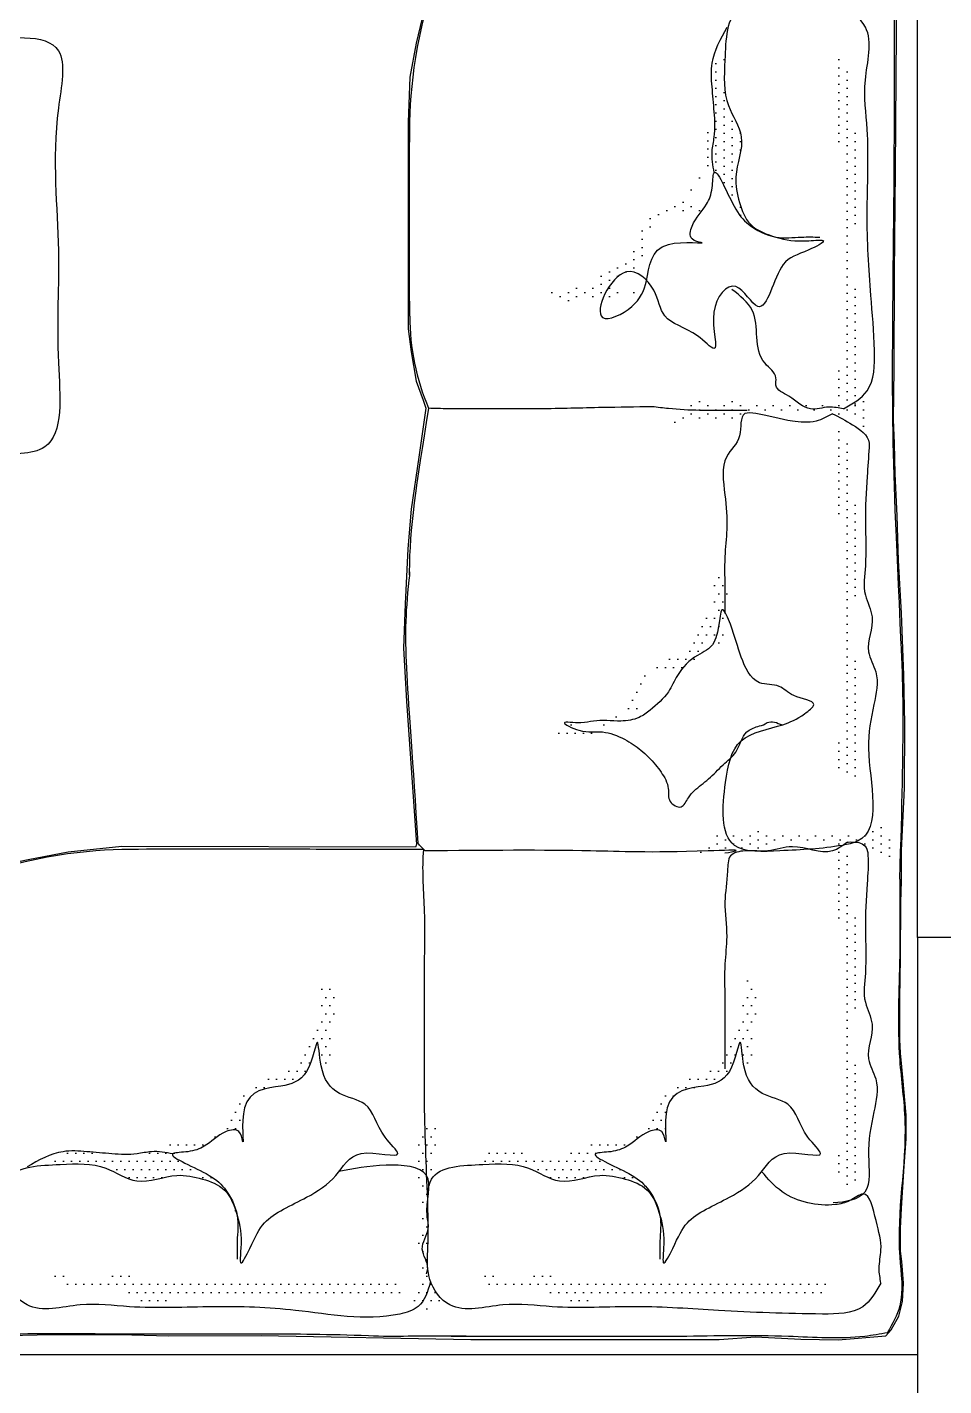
# Model space of a CAD drawing. Header units: millimetres. Extents: x 2377 to 4712, y -254 to 3188.
# Drawn here: x 4088.83 to 4111.3, y 1428.9 to 1462.22 of the extents above; entities that cross this region are included whole.
import ezdxf

# ---------------------------------------------------------------- set-up
doc = ezdxf.new("R2010")
doc.units = ezdxf.units.MM
doc.layers.add('Mobiliario', color=254, linetype='Continuous')
pattern_1 = [(360, (-17785.00626, 14845.34235), (0.1004805038, 0.2009610077), [0, -0.2009610077])]
pattern_2 = [(360, (-17774.64135, 14845.34235), (0.1004805038, 0.2009610077), [0, -0.2009610077])]
pattern_3 = [(270, (-16020.13355, 16589.06654), (-0.2009610077, -0.1004805038), [0, -0.2009610077])]

msp = doc.modelspace()

# ---------------------------------------------------------------- hatches: boundary and pattern name
at = {"layer": 'Mobiliario', "transparency": 33554687}
h = msp.add_hatch(dxfattribs=at)
h.set_pattern_fill('DOTS', color=256, scale=0.12659, angle=90, style=0)
h.set_pattern_definition(pattern_3)
edge = h.paths.add_edge_path()
edge.add_spline(control_points=[(4105.988, 1461.634), (4105.964, 1461.562), (4105.843, 1461.089), (4105.892, 1460.371), (4106.504, 1459.5), (4106.119, 1458.664), (4106.267, 1457.934), (4106.503, 1457.295), (4106.966, 1457.134), (4107.182, 1457.072)], knot_values=[2.114919, 2.114919, 2.114919, 2.114919, 2.148022, 2.325375, 2.455369, 2.612382, 2.712389, 2.807247, 2.917859, 2.917859, 2.917859, 2.917859], degree=3, periodic=0)
edge.add_spline(control_points=[(4107.182, 1457.072), (4106.936, 1457.114), (4106.502, 1457.339), (4106.109, 1457.813), (4105.747, 1458.736), (4105.67, 1458.653)], knot_values=[5.290886, 5.290886, 5.290886, 5.290886, 5.407859, 5.498389, 5.641481, 5.641481, 5.641481, 5.641481], degree=3, periodic=0)
edge.add_spline(control_points=[(4105.67, 1458.653), (4105.637, 1458.827), (4105.581, 1459.12), (4105.704, 1459.61), (4105.666, 1460.15), (4105.64, 1460.727), (4105.494, 1461.365), (4105.835, 1461.551), (4105.988, 1461.634)], knot_values=[0, 0, 0, 0, 0.082775, 0.139052, 0.236451, 0.334205, 0.426037, 0.500826, 0.500826, 0.500826, 0.500826], degree=3, periodic=0)
h = msp.add_hatch(dxfattribs=at)
h.set_pattern_fill('DOTS', color=256, scale=0.12659, angle=90, style=0)
h.set_pattern_definition(pattern_3)
edge = h.paths.add_edge_path()
edge.add_spline(control_points=[(4109.228, 1453.246), (4109.255, 1453.157), (4109.248, 1452.919), (4108.558, 1453.009), (4108.793, 1454.175), (4108.85, 1455.121), (4108.738, 1456.355), (4108.72, 1457.338), (4108.751, 1458.216), (4108.84, 1458.999), (4108.522, 1460), (4108.807, 1460.722), (4108.492, 1461.819), (4109.134, 1461.023), (4108.963, 1460.528), (4108.895, 1459.904), (4109.43, 1459.409), (4109.219, 1458.631), (4109.263, 1457.795), (4108.993, 1456.862), (4109.159, 1455.914), (4109.137, 1454.926), (4109.11, 1453.972), (4109.246, 1453.578), (4109.228, 1453.246)], knot_values=[0.011224, 0.011224, 0.011224, 0.011224, 0.050682, 0.096715, 0.251247, 0.459037, 0.606759, 0.823353, 0.929423, 1.021685, 1.198271, 1.382621, 1.456912, 1.545386, 1.655962, 1.729681, 1.820531, 1.963359, 2.069429, 2.223203, 2.412328, 2.513691, 2.702648, 2.807141, 2.807141, 2.807141, 2.807141], degree=3, periodic=0)
edge.add_spline(control_points=[(4109.198, 1453.315), (4109.21, 1453.295), (4109.22, 1453.271), (4109.228, 1453.246), (4109.228, 1453.24), (4109.222, 1453.144), (4109.196, 1452.877), (4109.153, 1453.39), (4109.198, 1453.315)], knot_values=[0, 0, 0, 0, 0.011224, 0.011224, 0.011224, 0.013099, 0.041124, 0.082591, 0.082591, 0.082591, 0.082591], degree=3, periodic=0)
h = msp.add_hatch(dxfattribs=at)
h.set_pattern_fill('DOTS', color=256, scale=0.12659, angle=90, style=0)
h.set_pattern_definition([(270, (-16020.13355, 16588.2802), (-0.2009610077, -0.1004805038), [0, -0.2009610077])])
edge = h.paths.add_edge_path()
edge.add_spline(control_points=[(4101.295, 1455.753), (4101.44, 1455.772), (4101.727, 1455.809), (4102.146, 1455.828), (4102.595, 1455.848), (4102.894, 1456.253), (4103.299, 1456.344), (4103.664, 1456.58), (4103.725, 1457), (4103.94, 1457.39), (4104.196, 1457.731), (4104.531, 1457.914), (4104.896, 1458.019), (4105.179, 1458.327), (4105.416, 1458.709), (4105.391, 1459.131), (4105.281, 1459.558), (4105.497, 1459.743), (4105.614, 1459.843)], knot_values=[0.005178, 0.005178, 0.005178, 0.005178, 0.073849, 0.142205, 0.207549, 0.273101, 0.36199, 0.399334, 0.470573, 0.546917, 0.612479, 0.668255, 0.724922, 0.788827, 0.8616, 0.929898, 0.986285, 1.052992, 1.052992, 1.052992, 1.052992], degree=3, periodic=0)
edge.add_spline(control_points=[(4105.614, 1459.843), (4105.619, 1459.709), (4105.645, 1459.574), (4105.67, 1459.439)], knot_values=[0, 0, 0, 0, 0.06406, 0.06406, 0.06406, 0.06406], degree=3, periodic=0)
edge.add_spline(control_points=[(4105.67, 1459.439), (4105.667, 1459.436), (4105.636, 1459.387), (4105.633, 1459.012), (4105.484, 1458.584), (4105.139, 1458.286), (4105.028, 1457.786), (4105.695, 1457.661), (4104.1, 1457.88), (4104.056, 1456.861), (4103.832, 1456.067), (4102.543, 1455.872), (4103.386, 1455.846), (4103.689, 1455.757), (4103.763, 1455.726)], knot_values=[4.316577, 4.316577, 4.316577, 4.316577, 4.322625, 4.379639, 4.44672, 4.548681, 4.598183, 4.636236, 4.763611, 4.92851, 5.042512, 5.16326, 5.256193, 5.290886, 5.290886, 5.290886, 5.290886], degree=3, periodic=0)
edge.add_spline(control_points=[(4103.763, 1455.726), (4103.536, 1455.636), (4103.139, 1455.477), (4102.455, 1455.596), (4101.957, 1455.29), (4101.404, 1455.744), (4101.295, 1455.753)], knot_values=[1.719687, 1.719687, 1.719687, 1.719687, 1.833875, 1.91866, 2.031928, 2.108276, 2.108276, 2.108276, 2.108276], degree=3, periodic=0)
h = msp.add_hatch(dxfattribs=at)
h.set_pattern_fill('DOTS', color=256, scale=0.12659, angle=90, style=0)
h.set_pattern_definition([(270, (-16020.13355, 16598.46653), (-0.2009610077, -0.1004805038), [0, -0.2009610077])])
edge = h.paths.add_edge_path()
edge.add_spline(control_points=[(4108.568, 1452.954), (4108.738, 1452.981), (4108.972, 1453.019), (4109.175, 1453.157), (4109.227, 1453.201)], knot_values=[0, 0, 0, 0, 0.080563, 0.111589, 0.111589, 0.111589, 0.111589], degree=3, periodic=0)
edge.add_spline(control_points=[(4109.227, 1453.201), (4109.321, 1453.123), (4109.475, 1452.995), (4109.47, 1452.622), (4109.413, 1452.393), (4109.374, 1452.235)], knot_values=[0, 0, 0, 0, 0.054121, 0.08915, 0.167138, 0.167138, 0.167138, 0.167138], degree=3, periodic=0)
edge.add_spline(control_points=[(4109.374, 1452.235), (4109.374, 1452.236), (4109.282, 1452.472), (4108.744, 1452.832), (4107.906, 1452.762), (4107.119, 1452.758), (4106.41, 1452.819), (4106.191, 1452.609), (4106.151, 1452.559)], knot_values=[1.511928, 1.511928, 1.511928, 1.511928, 1.512363, 1.638201, 1.765577, 1.906885, 2.027828, 2.059082, 2.059082, 2.059082, 2.059082], degree=3, periodic=0)
edge.add_spline(control_points=[(4106.151, 1452.559), (4106.051, 1452.584), (4105.903, 1452.621), (4105.657, 1452.592), (4105.427, 1452.497), (4105.114, 1452.582), (4104.85, 1452.513), (4104.681, 1452.537), (4104.631, 1452.545)], knot_values=[0, 0, 0, 0, 0.048558, 0.071367, 0.116584, 0.162079, 0.218878, 0.242488, 0.242488, 0.242488, 0.242488], degree=3, periodic=0)
edge.add_spline(control_points=[(4104.631, 1452.545), (4104.651, 1452.563), (4104.761, 1452.651), (4105.027, 1452.736), (4105.102, 1452.957), (4105.12, 1453.074)], knot_values=[0.818516, 0.818516, 0.818516, 0.818516, 0.831378, 0.885814, 0.938551, 0.938551, 0.938551, 0.938551], degree=3, periodic=0)
edge.add_spline(control_points=[(4105.12, 1453.074), (4105.176, 1453.062), (4105.272, 1453.042), (4105.484, 1453.054), (4105.697, 1453.015), (4105.999, 1453.099), (4106.195, 1453.087), (4106.334, 1453.078)], knot_values=[0, 0, 0, 0, 0.027242, 0.046133, 0.100301, 0.127225, 0.192645, 0.192645, 0.192645, 0.192645], degree=3, periodic=0)
edge.add_spline(control_points=[(4106.334, 1453.078), (4106.352, 1453.021), (4106.418, 1452.908), (4106.938, 1453.004), (4107.469, 1452.988), (4108.109, 1453.016), (4108.434, 1452.972), (4108.568, 1452.954)], knot_values=[0, 0, 0, 0, 0.027981, 0.070374, 0.21186, 0.303711, 0.367692, 0.367692, 0.367692, 0.367692], degree=3, periodic=0)
h = msp.add_hatch(dxfattribs=at)
h.set_pattern_fill('DOTS', color=256, scale=0.12659, angle=90, style=0)
h.set_pattern_definition([(270, (-16020.13355, 16598.23246), (-0.2009610077, -0.1004805038), [0, -0.2009610077])])
edge = h.paths.add_edge_path()
edge.add_spline(control_points=[(4109.228, 1444.08), (4109.255, 1443.991), (4109.248, 1443.753), (4108.558, 1443.843), (4108.793, 1445.009), (4108.85, 1445.955), (4108.738, 1447.189), (4108.72, 1448.172), (4108.751, 1449.05), (4108.84, 1449.834), (4108.522, 1450.834), (4108.807, 1451.556), (4108.492, 1452.653), (4109.134, 1451.858), (4108.963, 1451.362), (4108.895, 1450.738), (4109.43, 1450.243), (4109.219, 1449.465), (4109.263, 1448.629), (4108.993, 1447.696), (4109.159, 1446.748), (4109.137, 1445.76), (4109.11, 1444.806), (4109.246, 1444.412), (4109.228, 1444.08)], knot_values=[0.011224, 0.011224, 0.011224, 0.011224, 0.050682, 0.096715, 0.251247, 0.459037, 0.606759, 0.823353, 0.929423, 1.021685, 1.198271, 1.382621, 1.456912, 1.545386, 1.655962, 1.729681, 1.820531, 1.963359, 2.069429, 2.223203, 2.412328, 2.513691, 2.702648, 2.807141, 2.807141, 2.807141, 2.807141], degree=3, periodic=0)
edge.add_spline(control_points=[(4109.198, 1444.149), (4109.21, 1444.129), (4109.22, 1444.105), (4109.228, 1444.08), (4109.228, 1444.074), (4109.222, 1443.978), (4109.196, 1443.711), (4109.153, 1444.224), (4109.198, 1444.149)], knot_values=[0, 0, 0, 0, 0.011224, 0.011224, 0.011224, 0.013099, 0.041124, 0.082591, 0.082591, 0.082591, 0.082591], degree=3, periodic=0)
h = msp.add_hatch(dxfattribs=at)
h.set_pattern_fill('DOTS', color=256, scale=0.12659, style=0)
h.set_pattern_definition([(360, (-17784.30252, 14835.14315), (0.1004805038, 0.2009610077), [0, -0.2009610077])])
edge = h.paths.add_edge_path()
edge.add_spline(control_points=[(4105.74, 1449.166), (4105.721, 1449.021), (4105.684, 1448.734), (4105.665, 1448.315), (4105.645, 1447.866), (4105.24, 1447.567), (4105.149, 1447.162), (4104.913, 1446.797), (4104.493, 1446.736), (4104.103, 1446.521), (4103.762, 1446.265), (4103.579, 1445.93), (4103.474, 1445.565), (4103.166, 1445.282), (4102.784, 1445.045), (4102.362, 1445.07), (4101.935, 1445.18), (4101.75, 1444.964), (4101.65, 1444.847)], knot_values=[0.005178, 0.005178, 0.005178, 0.005178, 0.073849, 0.142205, 0.207549, 0.273101, 0.36199, 0.399334, 0.470573, 0.546917, 0.612479, 0.668255, 0.724922, 0.788827, 0.8616, 0.929898, 0.986285, 1.052992, 1.052992, 1.052992, 1.052992], degree=3, periodic=0)
edge.add_spline(control_points=[(4101.65, 1444.847), (4101.784, 1444.842), (4101.919, 1444.816), (4102.054, 1444.791)], knot_values=[0, 0, 0, 0, 0.06406, 0.06406, 0.06406, 0.06406], degree=3, periodic=0)
edge.add_spline(control_points=[(4102.054, 1444.791), (4102.057, 1444.794), (4102.106, 1444.825), (4102.481, 1444.828), (4102.909, 1444.977), (4103.207, 1445.322), (4103.707, 1445.433), (4103.832, 1444.766), (4103.613, 1446.361), (4104.632, 1446.405), (4105.426, 1446.629), (4105.621, 1447.918), (4105.647, 1447.075), (4105.736, 1446.772), (4105.766, 1446.698)], knot_values=[4.316577, 4.316577, 4.316577, 4.316577, 4.322625, 4.379639, 4.44672, 4.548681, 4.598183, 4.636236, 4.763611, 4.92851, 5.042512, 5.16326, 5.256193, 5.290886, 5.290886, 5.290886, 5.290886], degree=3, periodic=0)
edge.add_spline(control_points=[(4105.766, 1446.698), (4105.857, 1446.925), (4106.016, 1447.322), (4105.897, 1448.006), (4106.203, 1448.504), (4105.749, 1449.057), (4105.74, 1449.166)], knot_values=[1.719687, 1.719687, 1.719687, 1.719687, 1.833875, 1.91866, 2.031928, 2.108276, 2.108276, 2.108276, 2.108276], degree=3, periodic=0)
h = msp.add_hatch(dxfattribs=at)
h.set_pattern_fill('DOTS', color=256, scale=0.12659, angle=90, style=0)
h.set_pattern_definition([(270, (-16020.7038, 16609.02167), (-0.2009610077, -0.1004805038), [0, -0.2009610077])])
edge = h.paths.add_edge_path()
edge.add_spline(control_points=[(4109.138, 1442.399), (4109.308, 1442.426), (4109.543, 1442.464), (4109.746, 1442.602), (4109.797, 1442.646)], knot_values=[0, 0, 0, 0, 0.080563, 0.111589, 0.111589, 0.111589, 0.111589], degree=3, periodic=0)
edge.add_spline(control_points=[(4109.797, 1442.646), (4109.891, 1442.568), (4110.045, 1442.44), (4110.04, 1442.067), (4109.983, 1441.838), (4109.944, 1441.68)], knot_values=[0, 0, 0, 0, 0.054121, 0.08915, 0.167138, 0.167138, 0.167138, 0.167138], degree=3, periodic=0)
edge.add_spline(control_points=[(4109.944, 1441.68), (4109.944, 1441.681), (4109.852, 1441.917), (4109.314, 1442.277), (4108.477, 1442.207), (4107.689, 1442.203), (4106.981, 1442.264), (4106.761, 1442.054), (4106.722, 1442.004)], knot_values=[1.511928, 1.511928, 1.511928, 1.511928, 1.512363, 1.638201, 1.765577, 1.906885, 2.027828, 2.059082, 2.059082, 2.059082, 2.059082], degree=3, periodic=0)
edge.add_spline(control_points=[(4106.722, 1442.004), (4106.621, 1442.029), (4106.473, 1442.065), (4106.227, 1442.036), (4105.998, 1441.942), (4105.685, 1442.027), (4105.42, 1441.958), (4105.251, 1441.982), (4105.202, 1441.989)], knot_values=[0, 0, 0, 0, 0.048558, 0.071367, 0.116584, 0.162079, 0.218878, 0.242488, 0.242488, 0.242488, 0.242488], degree=3, periodic=0)
edge.add_spline(control_points=[(4105.202, 1441.989), (4105.221, 1442.008), (4105.331, 1442.096), (4105.597, 1442.181), (4105.672, 1442.402), (4105.69, 1442.519)], knot_values=[0.818516, 0.818516, 0.818516, 0.818516, 0.831378, 0.885814, 0.938551, 0.938551, 0.938551, 0.938551], degree=3, periodic=0)
edge.add_spline(control_points=[(4105.69, 1442.519), (4105.747, 1442.507), (4105.843, 1442.487), (4106.054, 1442.499), (4106.267, 1442.46), (4106.569, 1442.544), (4106.765, 1442.531), (4106.904, 1442.523)], knot_values=[0, 0, 0, 0, 0.027242, 0.046133, 0.100301, 0.127225, 0.192645, 0.192645, 0.192645, 0.192645], degree=3, periodic=0)
edge.add_spline(control_points=[(4106.904, 1442.523), (4106.922, 1442.466), (4106.989, 1442.352), (4107.508, 1442.449), (4108.04, 1442.433), (4108.679, 1442.461), (4109.005, 1442.417), (4109.138, 1442.399)], knot_values=[0, 0, 0, 0, 0.027981, 0.070374, 0.21186, 0.303711, 0.367692, 0.367692, 0.367692, 0.367692], degree=3, periodic=0)
h = msp.add_hatch(dxfattribs=at)
h.set_pattern_fill('DOTS', color=256, scale=0.12659, angle=90, style=0)
h.set_pattern_definition([(270, (-16020.13355, 16608.21736), (-0.2009610077, -0.1004805038), [0, -0.2009610077])])
edge = h.paths.add_edge_path()
edge.add_spline(control_points=[(4109.228, 1434.095), (4109.255, 1434.006), (4109.248, 1433.768), (4108.558, 1433.859), (4108.793, 1435.024), (4108.85, 1435.97), (4108.738, 1437.204), (4108.72, 1438.188), (4108.751, 1439.065), (4108.84, 1439.849), (4108.522, 1440.849), (4108.807, 1441.571), (4108.492, 1442.668), (4109.134, 1441.873), (4108.963, 1441.377), (4108.895, 1440.753), (4109.43, 1440.258), (4109.219, 1439.481), (4109.263, 1438.644), (4108.993, 1437.711), (4109.159, 1436.763), (4109.137, 1435.776), (4109.11, 1434.821), (4109.246, 1434.427), (4109.228, 1434.095)], knot_values=[0.011224, 0.011224, 0.011224, 0.011224, 0.050682, 0.096715, 0.251247, 0.459037, 0.606759, 0.823353, 0.929423, 1.021685, 1.198271, 1.382621, 1.456912, 1.545386, 1.655962, 1.729681, 1.820531, 1.963359, 2.069429, 2.223203, 2.412328, 2.513691, 2.702648, 2.807141, 2.807141, 2.807141, 2.807141], degree=3, periodic=0)
edge.add_spline(control_points=[(4109.198, 1434.164), (4109.21, 1434.144), (4109.22, 1434.12), (4109.228, 1434.095), (4109.228, 1434.089), (4109.222, 1433.993), (4109.196, 1433.726), (4109.153, 1434.239), (4109.198, 1434.164)], knot_values=[0, 0, 0, 0, 0.011224, 0.011224, 0.011224, 0.013099, 0.041124, 0.082591, 0.082591, 0.082591, 0.082591], degree=3, periodic=0)
h = msp.add_hatch(dxfattribs=at)
h.set_pattern_fill('DOTS', color=256, scale=0.12659, style=0)
h.set_pattern_definition(pattern_2)
edge = h.paths.add_edge_path()
edge.add_spline(control_points=[(4096.079, 1438.966), (4096.06, 1438.822), (4096.022, 1438.535), (4096.004, 1438.116), (4095.984, 1437.667), (4095.579, 1437.368), (4095.488, 1436.963), (4095.252, 1436.598), (4094.832, 1436.537), (4094.442, 1436.322), (4094.101, 1436.066), (4093.918, 1435.731), (4093.813, 1435.366), (4093.505, 1435.083), (4093.123, 1434.846), (4092.701, 1434.871), (4092.274, 1434.98), (4092.089, 1434.765), (4091.989, 1434.648)], knot_values=[0.005178, 0.005178, 0.005178, 0.005178, 0.073849, 0.142205, 0.207549, 0.273101, 0.36199, 0.399334, 0.470573, 0.546917, 0.612479, 0.668255, 0.724922, 0.788827, 0.8616, 0.929898, 0.986285, 1.052992, 1.052992, 1.052992, 1.052992], degree=3, periodic=0)
edge.add_spline(control_points=[(4091.989, 1434.648), (4092.123, 1434.643), (4092.258, 1434.617), (4092.393, 1434.592)], knot_values=[0, 0, 0, 0, 0.06406, 0.06406, 0.06406, 0.06406], degree=3, periodic=0)
edge.add_spline(control_points=[(4092.393, 1434.592), (4092.396, 1434.595), (4092.445, 1434.626), (4092.82, 1434.629), (4093.248, 1434.778), (4093.546, 1435.122), (4094.045, 1435.234), (4094.171, 1434.567), (4093.951, 1436.162), (4094.971, 1436.205), (4095.765, 1436.43), (4095.96, 1437.719), (4095.986, 1436.876), (4096.075, 1436.572), (4096.105, 1436.499)], knot_values=[4.316577, 4.316577, 4.316577, 4.316577, 4.322625, 4.379639, 4.44672, 4.548681, 4.598183, 4.636236, 4.763611, 4.92851, 5.042512, 5.16326, 5.256193, 5.290886, 5.290886, 5.290886, 5.290886], degree=3, periodic=0)
edge.add_spline(control_points=[(4096.105, 1436.499), (4096.196, 1436.726), (4096.355, 1437.123), (4096.236, 1437.807), (4096.542, 1438.305), (4096.088, 1438.858), (4096.079, 1438.966)], knot_values=[1.719687, 1.719687, 1.719687, 1.719687, 1.833875, 1.91866, 2.031928, 2.108276, 2.108276, 2.108276, 2.108276], degree=3, periodic=0)
h = msp.add_hatch(dxfattribs=at)
h.set_pattern_fill('DOTS', color=256, scale=0.12659, style=0)
h.set_pattern_definition(pattern_1)
edge = h.paths.add_edge_path()
edge.add_spline(control_points=[(4106.444, 1438.966), (4106.425, 1438.822), (4106.387, 1438.535), (4106.369, 1438.116), (4106.348, 1437.667), (4105.944, 1437.368), (4105.853, 1436.963), (4105.616, 1436.598), (4105.197, 1436.537), (4104.807, 1436.322), (4104.466, 1436.066), (4104.283, 1435.731), (4104.178, 1435.366), (4103.87, 1435.083), (4103.488, 1434.846), (4103.066, 1434.871), (4102.639, 1434.98), (4102.454, 1434.765), (4102.354, 1434.648)], knot_values=[0.005178, 0.005178, 0.005178, 0.005178, 0.073849, 0.142205, 0.207549, 0.273101, 0.36199, 0.399334, 0.470573, 0.546917, 0.612479, 0.668255, 0.724922, 0.788827, 0.8616, 0.929898, 0.986285, 1.052992, 1.052992, 1.052992, 1.052992], degree=3, periodic=0)
edge.add_spline(control_points=[(4102.354, 1434.648), (4102.488, 1434.643), (4102.623, 1434.617), (4102.758, 1434.592)], knot_values=[0, 0, 0, 0, 0.06406, 0.06406, 0.06406, 0.06406], degree=3, periodic=0)
edge.add_spline(control_points=[(4102.758, 1434.592), (4102.761, 1434.595), (4102.81, 1434.626), (4103.185, 1434.629), (4103.613, 1434.778), (4103.911, 1435.122), (4104.41, 1435.234), (4104.535, 1434.567), (4104.316, 1436.162), (4105.336, 1436.205), (4106.13, 1436.43), (4106.324, 1437.719), (4106.351, 1436.876), (4106.44, 1436.572), (4106.47, 1436.499)], knot_values=[4.316577, 4.316577, 4.316577, 4.316577, 4.322625, 4.379639, 4.44672, 4.548681, 4.598183, 4.636236, 4.763611, 4.92851, 5.042512, 5.16326, 5.256193, 5.290886, 5.290886, 5.290886, 5.290886], degree=3, periodic=0)
edge.add_spline(control_points=[(4106.47, 1436.499), (4106.561, 1436.726), (4106.719, 1437.123), (4106.601, 1437.807), (4106.907, 1438.305), (4106.453, 1438.858), (4106.444, 1438.966)], knot_values=[1.719687, 1.719687, 1.719687, 1.719687, 1.833875, 1.91866, 2.031928, 2.108276, 2.108276, 2.108276, 2.108276], degree=3, periodic=0)
h = msp.add_hatch(dxfattribs=at)
h.set_pattern_fill('DOTS', color=256, scale=0.12659, style=0)
h.set_pattern_definition([(360, (-17784.42135, 14845.34235), (0.1004805038, 0.2009610077), [0, -0.2009610077])])
edge = h.paths.add_edge_path()
edge.add_spline(control_points=[(4098.472, 1431.694), (4098.444, 1431.524), (4098.406, 1431.29), (4098.268, 1431.086), (4098.224, 1431.035)], knot_values=[0, 0, 0, 0, 0.080563, 0.111589, 0.111589, 0.111589, 0.111589], degree=3, periodic=0)
edge.add_spline(control_points=[(4098.224, 1431.035), (4098.302, 1430.941), (4098.431, 1430.787), (4098.803, 1430.792), (4099.032, 1430.849), (4099.19, 1430.888)], knot_values=[0, 0, 0, 0, 0.054121, 0.08915, 0.167138, 0.167138, 0.167138, 0.167138], degree=3, periodic=0)
edge.add_spline(control_points=[(4099.19, 1430.888), (4099.189, 1430.888), (4098.953, 1430.98), (4098.594, 1431.518), (4098.663, 1432.356), (4098.667, 1433.143), (4098.606, 1433.851), (4098.816, 1434.071), (4098.867, 1434.11)], knot_values=[1.511928, 1.511928, 1.511928, 1.511928, 1.512363, 1.638201, 1.765577, 1.906885, 2.027828, 2.059082, 2.059082, 2.059082, 2.059082], degree=3, periodic=0)
edge.add_spline(control_points=[(4098.867, 1434.11), (4098.842, 1434.211), (4098.805, 1434.359), (4098.834, 1434.605), (4098.929, 1434.834), (4098.843, 1435.148), (4098.913, 1435.412), (4098.888, 1435.581), (4098.881, 1435.63)], knot_values=[0, 0, 0, 0, 0.048558, 0.071367, 0.116584, 0.162079, 0.218878, 0.242488, 0.242488, 0.242488, 0.242488], degree=3, periodic=0)
edge.add_spline(control_points=[(4098.881, 1435.63), (4098.863, 1435.611), (4098.775, 1435.501), (4098.689, 1435.235), (4098.469, 1435.16), (4098.352, 1435.142)], knot_values=[0.818516, 0.818516, 0.818516, 0.818516, 0.831378, 0.885814, 0.938551, 0.938551, 0.938551, 0.938551], degree=3, periodic=0)
edge.add_spline(control_points=[(4098.352, 1435.142), (4098.363, 1435.085), (4098.383, 1434.99), (4098.371, 1434.778), (4098.41, 1434.565), (4098.327, 1434.263), (4098.339, 1434.067), (4098.348, 1433.928)], knot_values=[0, 0, 0, 0, 0.027242, 0.046133, 0.100301, 0.127225, 0.192645, 0.192645, 0.192645, 0.192645], degree=3, periodic=0)
edge.add_spline(control_points=[(4098.348, 1433.928), (4098.405, 1433.91), (4098.518, 1433.843), (4098.422, 1433.324), (4098.437, 1432.793), (4098.409, 1432.153), (4098.453, 1431.827), (4098.472, 1431.694)], knot_values=[0, 0, 0, 0, 0.027981, 0.070374, 0.21186, 0.303711, 0.367692, 0.367692, 0.367692, 0.367692], degree=3, periodic=0)
h = msp.add_hatch(dxfattribs=at)
h.set_pattern_fill('DOTS', color=256, scale=0.12659, style=0)
h.set_pattern_definition(pattern_2)
edge = h.paths.add_edge_path()
edge.add_spline(control_points=[(4089.412, 1434.274), (4089.484, 1434.298), (4089.957, 1434.419), (4090.675, 1434.37), (4091.545, 1433.758), (4092.381, 1434.143), (4093.111, 1433.995), (4093.75, 1433.759), (4093.911, 1433.296), (4093.973, 1433.08)], knot_values=[2.114919, 2.114919, 2.114919, 2.114919, 2.148022, 2.325375, 2.455369, 2.612382, 2.712389, 2.807247, 2.917859, 2.917859, 2.917859, 2.917859], degree=3, periodic=0)
edge.add_spline(control_points=[(4093.973, 1433.08), (4093.932, 1433.326), (4093.706, 1433.759), (4093.233, 1434.152), (4092.31, 1434.515), (4092.393, 1434.592)], knot_values=[5.290886, 5.290886, 5.290886, 5.290886, 5.407859, 5.498389, 5.641481, 5.641481, 5.641481, 5.641481], degree=3, periodic=0)
edge.add_spline(control_points=[(4092.393, 1434.592), (4092.218, 1434.625), (4091.926, 1434.68), (4091.436, 1434.558), (4090.895, 1434.596), (4090.319, 1434.622), (4089.68, 1434.768), (4089.495, 1434.427), (4089.412, 1434.274)], knot_values=[0, 0, 0, 0, 0.082775, 0.139052, 0.236451, 0.334205, 0.426037, 0.500826, 0.500826, 0.500826, 0.500826], degree=3, periodic=0)
h = msp.add_hatch(dxfattribs=at)
h.set_pattern_fill('DOTS', color=256, scale=0.12659, style=0)
h.set_pattern_definition(pattern_1)
edge = h.paths.add_edge_path()
edge.add_spline(control_points=[(4099.777, 1434.274), (4099.848, 1434.298), (4100.322, 1434.419), (4101.04, 1434.37), (4101.91, 1433.758), (4102.746, 1434.143), (4103.476, 1433.995), (4104.115, 1433.759), (4104.276, 1433.296), (4104.338, 1433.08)], knot_values=[2.114919, 2.114919, 2.114919, 2.114919, 2.148022, 2.325375, 2.455369, 2.612382, 2.712389, 2.807247, 2.917859, 2.917859, 2.917859, 2.917859], degree=3, periodic=0)
edge.add_spline(control_points=[(4104.338, 1433.08), (4104.297, 1433.326), (4104.071, 1433.759), (4103.598, 1434.152), (4102.675, 1434.515), (4102.758, 1434.592)], knot_values=[5.290886, 5.290886, 5.290886, 5.290886, 5.407859, 5.498389, 5.641481, 5.641481, 5.641481, 5.641481], degree=3, periodic=0)
edge.add_spline(control_points=[(4102.758, 1434.592), (4102.583, 1434.625), (4102.291, 1434.68), (4101.801, 1434.558), (4101.26, 1434.596), (4100.684, 1434.622), (4100.045, 1434.768), (4099.86, 1434.427), (4099.777, 1434.274)], knot_values=[0, 0, 0, 0, 0.082775, 0.139052, 0.236451, 0.334205, 0.426037, 0.500826, 0.500826, 0.500826, 0.500826], degree=3, periodic=0)
h = msp.add_hatch(dxfattribs=at)
h.set_pattern_fill('DOTS', color=256, scale=0.12659, style=0)
h.set_pattern_definition(pattern_2)
edge = h.paths.add_edge_path()
edge.add_spline(control_points=[(4097.8, 1431.034), (4097.889, 1431.006), (4098.127, 1431.014), (4098.036, 1431.704), (4096.871, 1431.469), (4095.924, 1431.412), (4094.691, 1431.524), (4093.707, 1431.542), (4092.83, 1431.511), (4092.046, 1431.422), (4091.046, 1431.74), (4090.324, 1431.455), (4089.227, 1431.77), (4090.022, 1431.128), (4090.518, 1431.299), (4091.142, 1431.367), (4091.637, 1430.832), (4092.414, 1431.042), (4093.251, 1430.999), (4094.184, 1431.269), (4095.132, 1431.103), (4096.119, 1431.125), (4097.073, 1431.152), (4097.468, 1431.015), (4097.8, 1431.034)], knot_values=[0.011224, 0.011224, 0.011224, 0.011224, 0.050682, 0.096715, 0.251247, 0.459037, 0.606759, 0.823353, 0.929423, 1.021685, 1.198271, 1.382621, 1.456912, 1.545386, 1.655962, 1.729681, 1.820531, 1.963359, 2.069429, 2.223203, 2.412328, 2.513691, 2.702648, 2.807141, 2.807141, 2.807141, 2.807141], degree=3, periodic=0)
edge.add_spline(control_points=[(4097.73, 1431.064), (4097.75, 1431.052), (4097.774, 1431.041), (4097.8, 1431.034), (4097.806, 1431.034), (4097.902, 1431.039), (4098.169, 1431.066), (4097.655, 1431.109), (4097.73, 1431.064)], knot_values=[0, 0, 0, 0, 0.011224, 0.011224, 0.011224, 0.013099, 0.041124, 0.082591, 0.082591, 0.082591, 0.082591], degree=3, periodic=0)
h = msp.add_hatch(dxfattribs=at)
h.set_pattern_fill('DOTS', color=256, scale=0.12659, style=0)
h.set_pattern_definition(pattern_1)
edge = h.paths.add_edge_path()
edge.add_spline(control_points=[(4108.165, 1431.034), (4108.254, 1431.006), (4108.492, 1431.014), (4108.401, 1431.704), (4107.236, 1431.469), (4106.289, 1431.412), (4105.056, 1431.524), (4104.072, 1431.542), (4103.194, 1431.511), (4102.411, 1431.422), (4101.411, 1431.74), (4100.689, 1431.455), (4099.592, 1431.77), (4100.387, 1431.128), (4100.883, 1431.299), (4101.507, 1431.367), (4102.002, 1430.832), (4102.779, 1431.042), (4103.616, 1430.999), (4104.549, 1431.269), (4105.497, 1431.103), (4106.484, 1431.125), (4107.438, 1431.152), (4107.833, 1431.015), (4108.165, 1431.034)], knot_values=[0.011224, 0.011224, 0.011224, 0.011224, 0.050682, 0.096715, 0.251247, 0.459037, 0.606759, 0.823353, 0.929423, 1.021685, 1.198271, 1.382621, 1.456912, 1.545386, 1.655962, 1.729681, 1.820531, 1.963359, 2.069429, 2.223203, 2.412328, 2.513691, 2.702648, 2.807141, 2.807141, 2.807141, 2.807141], degree=3, periodic=0)
edge.add_spline(control_points=[(4108.095, 1431.064), (4108.115, 1431.052), (4108.139, 1431.041), (4108.165, 1431.034), (4108.17, 1431.034), (4108.266, 1431.039), (4108.534, 1431.066), (4108.02, 1431.109), (4108.095, 1431.064)], knot_values=[0, 0, 0, 0, 0.011224, 0.011224, 0.011224, 0.013099, 0.041124, 0.082591, 0.082591, 0.082591, 0.082591], degree=3, periodic=0)

# ---------------------------------------------------------------- linework, layer by layer
at = {"transparency": 33554687}
for p, q in [((4110.652, 1439.9), (4110.652, 1503.708)), ((4112.321, 1439.9), (4110.652, 1439.9)), ((4110.652, 1439.9), (4110.652, 1431.392)), ((4110.652, 1431.392), (4110.652, 1426.81)), ((4110.652, 1429.661), (4078.216, 1429.661))]:
    msp.add_line(p, q, dxfattribs=at)
at = {"layer": 'Mobiliario', "transparency": 33554687}
for points in [[(4088.36, 1430.138), (4089.423, 1430.159), (4091.09, 1430.159), (4092.298, 1430.128), (4094.564, 1430.139), (4099.701, 1430.041), (4103.181, 1430.041), (4105.792, 1430.041), (4106.679, 1430.109), (4107.788, 1430.052), (4108.708, 1430.033), (4109.873, 1430.127), (4110.004, 1430.278), (4110.192, 1430.616), (4110.286, 1430.974), (4110.305, 1431.425), (4110.269, 1431.951), (4110.233, 1432.214), (4110.233, 1432.405), (4110.233, 1432.763), (4110.257, 1433.264), (4110.328, 1434.29), (4110.376, 1434.959), (4110.376, 1435.544), (4110.303, 1436.371), (4110.268, 1436.729), (4110.232, 1437.063), (4110.22, 1437.398), (4110.22, 1437.827), (4110.22, 1438.4), (4110.232, 1439.403), (4110.245, 1440.767), (4110.257, 1441.28), (4110.257, 1442.032), (4110.329, 1443.563), (4110.341, 1445.138), (4110.317, 1446.332), (4110.257, 1447.851), (4110.186, 1449.14), (4110.15, 1450.238), (4110.1, 1451.269), (4110.088, 1452.021), (4110.064, 1452.594), (4110.076, 1453.847), (4110.09, 1456.179), (4110.114, 1458.721), (4110.138, 1462.093), (4110.15, 1464.241)], [(4098.61, 1462.847), (4098.363, 1461.828), (4098.209, 1460.993), (4098.162, 1459.894), (4098.162, 1454.819), (4098.237, 1454.257), (4098.364, 1453.538), (4098.533, 1453.073), (4098.599, 1452.874), (4098.428, 1451.677), (4098.24, 1450.397), (4098.156, 1449.431), (4098.088, 1448.076), (4098.048, 1446.992), (4098.128, 1445.693), (4098.369, 1442.18), (4098.342, 1442.113), (4091.149, 1442.126), (4089.83, 1441.992), (4088.854, 1441.804), (4088.305, 1441.684)]]:
    msp.add_lwpolyline(points, dxfattribs=at)
msp.add_arc((4103.96, 1455.133), 5.755, 179.9875, 203.1091, dxfattribs=at)
for points, knots in [([(4110.215, 1441.325), (4110.346, 1445.087), (4110.136, 1449.62), (4109.993, 1452.658), (4110.101, 1458.592), (4110.072, 1462.557), (4110.159, 1465.452), (4110.089, 1468.094), (4109.997, 1470.393), (4110.181, 1471.758), (4109.662, 1472.955), (4108.573, 1472.967), (4107.625, 1472.942), (4106.389, 1473.027), (4105.139, 1473.008), (4103.907, 1472.983), (4102.144, 1473.123), (4100.639, 1472.828), (4098.22, 1473.217), (4098.202, 1470.772), (4098.202, 1469.1), (4098.202, 1467.189), (4098.202, 1465.632), (4098.666, 1462.859)], [0.737576, 0.737576, 0.737576, 0.737576, 0.801944, 1.006538, 1.278115, 1.486206, 1.701351, 1.959422, 2.118136, 2.234578, 2.302688, 2.360055, 2.458724, 2.53985, 2.649091, 2.754807, 2.832413, 3.059351, 3.172115, 3.306557, 3.521702, 3.635058, 3.739936, 3.739936, 3.739936, 3.739936]), ([(4098.205, 1455.134), (4098.202, 1455.356), (4098.202, 1455.867), (4098.202, 1456.704), (4098.202, 1457.802), (4098.202, 1459.681), (4098.202, 1461.223), (4098.666, 1462.859)], [0.5015608, 0.5015608, 0.5015608, 0.5015608, 0.5535628, 0.6214641, 0.6997888, 0.813042, 1.0655394, 1.0655394, 1.0655394, 1.0655394]), ([(4108.836, 1452.858), (4109.061, 1452.986), (4109.592, 1453.29), (4109.616, 1454.444), (4109.48, 1455.843), (4109.377, 1457.669), (4109.488, 1459.442), (4109.273, 1460.925), (4109.659, 1462.147), (4108.756, 1462.821), (4107.901, 1462.744), (4107.124, 1462.751), (4105.969, 1462.811), (4105.94, 1461.408), (4105.871, 1460.379), (4106.51, 1459.498), (4106.118, 1458.665), (4106.267, 1457.934), (4106.503, 1457.295), (4107.255, 1457.034), (4107.725, 1456.943), (4108.543, 1457.039), (4107.802, 1456.646), (4107.197, 1456.545), (4106.897, 1454.81), (4106.189, 1456.212), (4105.44, 1455.272), (4105.882, 1454.035), (4105.123, 1454.855), (4104.379, 1454.96), (4104.269, 1455.83), (4103.359, 1456.664), (4102.476, 1454.733), (4103.764, 1455.337), (4104.083, 1456.052), (4104.094, 1457.1), (4105.695, 1456.875), (4105.028, 1457), (4105.14, 1457.499), (4105.484, 1457.798), (4105.633, 1458.226), (4105.639, 1459.013), (4106.103, 1457.821), (4106.502, 1457.339), (4107.142, 1457.006), (4107.748, 1457.082), (4108.106, 1457.075), (4108.255, 1457.072)], [0, 0, 0, 0, 0.057815, 0.136678, 0.243284, 0.402154, 0.564395, 0.659688, 0.762209, 0.824971, 0.888499, 0.958977, 1.019297, 1.122226, 1.210681, 1.275516, 1.353826, 1.403704, 1.451015, 1.506182, 1.570003, 1.598194, 1.631447, 1.68828, 1.783225, 1.840339, 1.905349, 1.975889, 2.016081, 2.090435, 2.144149, 2.207694, 2.306699, 2.366922, 2.42378, 2.506024, 2.569552, 2.588531, 2.61322, 2.664073, 2.69753, 2.725965, 2.800349, 2.845501, 2.903841, 2.953175, 2.988414, 2.988414, 2.988414, 2.988414]), ([(4105.67, 1458.653), (4105.637, 1458.827), (4105.582, 1459.119), (4105.703, 1459.61), (4105.673, 1460.146), (4105.614, 1460.743), (4105.565, 1461.476), (4105.826, 1461.934), (4105.988, 1462.219)], [0, 0, 0, 0, 0.041284, 0.0693523, 0.1179299, 0.1666847, 0.212486, 0.287629, 0.287629, 0.287629, 0.287629]), ([(4079.729, 1451.76), (4080.942, 1451.695), (4082.929, 1451.8), (4085.721, 1451.753), (4087.546, 1451.811), (4089.792, 1451.668), (4089.497, 1454.411), (4089.69, 1456.96), (4089.366, 1459.353), (4089.958, 1462.192), (4086.39, 1461.671), (4083.878, 1461.997), (4081.371, 1461.775), (4079.151, 1462.013), (4079.428, 1459.256), (4079.32, 1457.118), (4079.337, 1454.65), (4079.356, 1453.173), (4079.314, 1451.782), (4079.729, 1451.76)], [0, 0, 0, 0, 0.719207, 1.185123, 1.623221, 1.882344, 2.294476, 2.839161, 3.527479, 3.805394, 4.222639, 5.064068, 5.523087, 5.767366, 6.168784, 6.717668, 7.231813, 7.509729, 7.756273, 7.756273, 7.756273, 7.756273]), ([(4108.836, 1452.858), (4108.719, 1452.883), (4108.454, 1452.94), (4107.949, 1452.763), (4107.598, 1453.159), (4107.136, 1453.341), (4107.227, 1453.726), (4106.557, 1454.141), (4106.877, 1455.193), (4106.303, 1455.632), (4106.104, 1455.784)], [0, 0, 0, 0, 0.0284111, 0.0638258, 0.1127925, 0.1452929, 0.1594006, 0.194659, 0.3000273, 0.3559235, 0.3559235, 0.3559235, 0.3559235]), ([(4098.202, 1448.788), (4098.202, 1448.813), (4098.202, 1449.904), (4098.361, 1450.97), (4098.673, 1452.874)], [0.8072907, 0.8072907, 0.8072907, 0.8072907, 0.813042, 1.0655394, 1.0655394, 1.0655394, 1.0655394]), ([(4104.147, 1452.912), (4103.74, 1452.906), (4102.819, 1452.893), (4101.397, 1452.85), (4100.137, 1452.866), (4099.224, 1452.855), (4098.814, 1452.87), (4098.666, 1452.874)], [0, 0, 0, 0, 0.0963485, 0.217519, 0.3362423, 0.3943926, 0.4332617, 0.4332617, 0.4332617, 0.4332617]), ([(4106.473, 1452.823), (4106.249, 1452.823), (4105.861, 1452.824), (4105.22, 1452.817), (4104.667, 1452.851), (4104.281, 1452.896), (4104.147, 1452.912)], [0, 0, 0, 0, 0.0528583, 0.0916214, 0.1516312, 0.1835417, 0.1835417, 0.1835417, 0.1835417]), ([(4108.568, 1452.742), (4108.728, 1452.659), (4109.06, 1452.487), (4109.477, 1452.192), (4109.452, 1451.708), (4109.408, 1451.07), (4109.35, 1450.096), (4109.415, 1449.135), (4109.286, 1448.333), (4109.675, 1447.676), (4109.306, 1446.996), (4109.742, 1446.339), (4109.557, 1445.495), (4109.301, 1444.239), (4109.874, 1442.369), (4108.402, 1442.071), (4107.5, 1442.041), (4105.782, 1441.928), (4105.897, 1443.576), (4106.151, 1444.876), (4107.247, 1445.043), (4107.77, 1445.286), (4108.297, 1445.699), (4107.571, 1445.765), (4107.283, 1446.131), (4106.626, 1446.052), (4106.28, 1446.849), (4106.164, 1447.355), (4105.775, 1448.276), (4105.832, 1447.052), (4105.184, 1446.826), (4104.775, 1446.409), (4104.547, 1445.85), (4104.181, 1445.535), (4103.801, 1445.247), (4103.31, 1445.177), (4102.802, 1445.251), (4102.412, 1445.128), (4101.779, 1445.229), (4102.483, 1444.884), (4102.91, 1444.995), (4103.462, 1444.786), (4103.886, 1444.498), (4104.177, 1444.208), (4104.408, 1443.897), (4104.586, 1443.602), (4104.508, 1443.222), (4104.893, 1443.009), (4105.046, 1443.408), (4105.357, 1443.639), (4105.659, 1443.896), (4105.923, 1444.182), (4106.274, 1444.433), (4106.351, 1444.929), (4106.701, 1445.067), (4106.879, 1445.109), (4107.056, 1445.229), (4107.206, 1445.165), (4107.336, 1445.109)], [0, 0, 0, 0, 0.044307, 0.091739, 0.100161, 0.156702, 0.244649, 0.329296, 0.385727, 0.430021, 0.497403, 0.538681, 0.602264, 0.687569, 0.8682, 0.898347, 1.019843, 1.107899, 1.230623, 1.316322, 1.402679, 1.449966, 1.474894, 1.51748, 1.550733, 1.589115, 1.649778, 1.716691, 1.748232, 1.814116, 1.854309, 1.909151, 1.945456, 1.995313, 2.020731, 2.056669, 2.109528, 2.134446, 2.166161, 2.197685, 2.243631, 2.288209, 2.326336, 2.366222, 2.383851, 2.418583, 2.443522, 2.467165, 2.489741, 2.524641, 2.562114, 2.582057, 2.616957, 2.661141, 2.684785, 2.699995, 2.704697, 2.734029, 2.734029, 2.734029, 2.734029]), ([(4108.568, 1452.742), (4108.438, 1452.669), (4108.136, 1452.499), (4107.452, 1452.557), (4106.95, 1452.707), (4106.266, 1452.807), (4106.391, 1452.107), (4105.798, 1451.655), (4105.943, 1450.762), (4106, 1449.969), (4105.907, 1449.174), (4105.933, 1448.518), (4105.929, 1448.055), (4105.93, 1447.876), (4105.93, 1447.846)], [0, 0, 0, 0, 0.0348335, 0.0806442, 0.1525795, 0.1737229, 0.2176359, 0.2647711, 0.338623, 0.4057285, 0.4587502, 0.5257624, 0.5610325, 0.5680864, 0.5680864, 0.5680864, 0.5680864]), ([(4098.202, 1448.863), (4098.202, 1448.813), (4097.987, 1447.005), (4098.16, 1446.299), (4098.401, 1442.211)], [0.8014323, 0.8014323, 0.8014323, 0.8014323, 0.813042, 1.0655394, 1.0655394, 1.0655394, 1.0655394]), ([(4108.935, 1442.238), (4108.815, 1442.149), (4108.42, 1441.852), (4107.702, 1442.247), (4106.997, 1441.969), (4106.507, 1442.055), (4105.991, 1441.957), (4106.009, 1441.37), (4105.879, 1440.753), (4106.014, 1439.977), (4105.903, 1439.191), (4105.933, 1438.532), (4105.927, 1437.675), (4105.929, 1437.101), (4105.93, 1436.676)], [0, 0, 0, 0, 0.033672, 0.1114983, 0.1593066, 0.2037948, 0.2332842, 0.2631301, 0.3229743, 0.3900798, 0.4431015, 0.5101137, 0.5453838, 0.6458261, 0.6458261, 0.6458261, 0.6458261]), ([(4108.935, 1442.238), (4108.935, 1442.238), (4109.18, 1442.258), (4109.419, 1442.159), (4109.452, 1441.723), (4109.408, 1441.085), (4109.35, 1440.111), (4109.415, 1439.15), (4109.286, 1438.348), (4109.675, 1437.691), (4109.306, 1437.011), (4109.741, 1436.354), (4109.558, 1435.511), (4109.383, 1434.665), (4109.577, 1433.529), (4108.88, 1433.407), (4108.583, 1433.39)], [0, 0, 0, 0, 0.0443066, 0.0917388, 0.1001612, 0.1567022, 0.2446491, 0.3292964, 0.3857274, 0.4300211, 0.4974029, 0.5386808, 0.6022642, 0.6875691, 0.758354, 0.8232509, 0.8232509, 0.8232509, 0.8232509]), ([(4098.165, 1430.125), (4097.855, 1430.101), (4096.475, 1430.164), (4094.388, 1430.179), (4091.406, 1430.166), (4088.488, 1430.19), (4085.593, 1430.103), (4082.951, 1430.173), (4080.652, 1430.265), (4079.287, 1430.081), (4078.09, 1430.6), (4078.078, 1431.689), (4078.104, 1432.637), (4078.018, 1433.873), (4078.038, 1435.123), (4078.063, 1436.355), (4077.922, 1438.118), (4078.217, 1439.623), (4077.828, 1442.042), (4080.273, 1442.06), (4081.945, 1442.06), (4083.856, 1442.06), (4085.414, 1442.06), (4088.187, 1441.596)], [0.735142, 0.735142, 0.735142, 0.735142, 0.801944, 1.006538, 1.278115, 1.486206, 1.701351, 1.959422, 2.118136, 2.234578, 2.302688, 2.360055, 2.458724, 2.53985, 2.649091, 2.754807, 2.832413, 3.059351, 3.172115, 3.306557, 3.521702, 3.635058, 3.739936, 3.739936, 3.739936, 3.739936]), ([(4098.547, 1442.056), (4095.69, 1442.06), (4095.178, 1442.06), (4094.342, 1442.06), (4093.244, 1442.06), (4091.364, 1442.06), (4089.822, 1442.06), (4088.187, 1441.596)], [0.5015608, 0.5015608, 0.5015608, 0.5015608, 0.5535628, 0.6214641, 0.6997888, 0.813042, 1.0655394, 1.0655394, 1.0655394, 1.0655394]), ([(4098.644, 1433.465), (4098.609, 1434.307), (4098.549, 1435.749), (4098.57, 1437.603), (4098.558, 1439.148), (4098.597, 1440.566), (4098.504, 1441.582), (4098.547, 1442.056)], [0, 0, 0, 0, 0.1991629, 0.3410987, 0.4384258, 0.5641386, 0.6769945, 0.6769945, 0.6769945, 0.6769945]), ([(4105.932, 1441.971), (4106.048, 1441.991), (4106.452, 1442.058), (4104.135, 1441.961), (4102.592, 1442.054), (4100.059, 1442.034), (4098.58, 1442.022)], [0, 0, 0, 0, 0.0214376, 0.0748525, 0.3025197, 0.6218318, 0.6218318, 0.6218318, 0.6218318]), ([(4110.215, 1441.325), (4110.221, 1440.699), (4110.234, 1439.223), (4110.126, 1437.24), (4110.489, 1434.784), (4110.048, 1432.804), (4110.357, 1430.997), (4110.037, 1430.426), (4109.918, 1430.213)], [0, 0, 0, 0, 0.1478275, 0.3491548, 0.4683052, 0.729889, 0.8249193, 0.8812737, 0.8812737, 0.8812737, 0.8812737]), ([(4098.713, 1431.451), (4098.644, 1431.218), (4098.525, 1430.816), (4097.247, 1430.446), (4095.59, 1430.801), (4093.38, 1430.874), (4091.603, 1430.775), (4090.121, 1430.988), (4088.899, 1430.603), (4088.224, 1431.505), (4088.301, 1432.36), (4088.295, 1433.138), (4088.234, 1434.292), (4089.637, 1434.322), (4090.667, 1434.391), (4091.548, 1433.752), (4092.381, 1434.144), (4093.111, 1433.994), (4093.75, 1433.759), (4094.012, 1433.007), (4094.101, 1432.537), (4094.009, 1431.719), (4094.384, 1432.461), (4094.628, 1433.052), (4095.617, 1433.458), (4096.425, 1433.984), (4096.846, 1434.832), (4098.234, 1434.378), (4097.383, 1435.141), (4097.309, 1435.872), (4096.366, 1436.022), (4095.996, 1436.562), (4095.96, 1437.719), (4095.765, 1436.43), (4094.971, 1436.205), (4093.951, 1436.162), (4094.171, 1434.567), (4094.045, 1435.234), (4093.546, 1435.122), (4093.248, 1434.778), (4092.82, 1434.629), (4092.033, 1434.623), (4093.224, 1434.159), (4093.706, 1433.759), (4094.04, 1433.119), (4093.963, 1432.513), (4093.97, 1432.156), (4093.973, 1432.007)], [0, 0, 0, 0, 0.053113, 0.091607, 0.292925, 0.451796, 0.614036, 0.709329, 0.81185, 0.874612, 0.93814, 1.008618, 1.068938, 1.171868, 1.260323, 1.325157, 1.403467, 1.453345, 1.500656, 1.555824, 1.619645, 1.647836, 1.681088, 1.737922, 1.832866, 1.903383, 1.968393, 2.038933, 2.079125, 2.153479, 2.207193, 2.270738, 2.317088, 2.377311, 2.43417, 2.516413, 2.579941, 2.598921, 2.62361, 2.674462, 2.707919, 2.736355, 2.810739, 2.85589, 2.914231, 2.963565, 2.998804, 2.998804, 2.998804, 2.998804]), ([(4109.756, 1431.425), (4109.627, 1431.2), (4109.322, 1430.668), (4107.733, 1430.657), (4105.969, 1430.732), (4103.742, 1430.891), (4101.968, 1430.773), (4100.485, 1430.989), (4099.264, 1430.603), (4098.589, 1431.505), (4098.666, 1432.36), (4098.66, 1433.138), (4098.599, 1434.292), (4100.002, 1434.322), (4101.032, 1434.391), (4101.913, 1433.752), (4102.746, 1434.144), (4103.476, 1433.994), (4104.115, 1433.759), (4104.377, 1433.007), (4104.466, 1432.537), (4104.373, 1431.719), (4104.749, 1432.461), (4104.993, 1433.052), (4105.982, 1433.458), (4106.79, 1433.984), (4107.211, 1434.832), (4108.599, 1434.378), (4107.748, 1435.141), (4107.674, 1435.872), (4106.731, 1436.022), (4106.361, 1436.562), (4106.324, 1437.719), (4106.13, 1436.43), (4105.336, 1436.205), (4104.316, 1436.162), (4104.535, 1434.567), (4104.41, 1435.234), (4103.911, 1435.122), (4103.613, 1434.778), (4103.185, 1434.629), (4102.398, 1434.623), (4103.589, 1434.159), (4104.071, 1433.759), (4104.405, 1433.119), (4104.328, 1432.513), (4104.335, 1432.156), (4104.338, 1432.007)], [0, 0, 0, 0, 0.057815, 0.136678, 0.337997, 0.496867, 0.659108, 0.754401, 0.856921, 0.919683, 0.983212, 1.053689, 1.11401, 1.216939, 1.305394, 1.370228, 1.448539, 1.498417, 1.545728, 1.600895, 1.664716, 1.692907, 1.72616, 1.782993, 1.877937, 1.948454, 2.013464, 2.084004, 2.124196, 2.19855, 2.252264, 2.315809, 2.36216, 2.422382, 2.479241, 2.561485, 2.625013, 2.643992, 2.668681, 2.719534, 2.752991, 2.781426, 2.85581, 2.900962, 2.959302, 3.008636, 3.043875, 3.043875, 3.043875, 3.043875]), ([(4092.393, 1434.592), (4092.219, 1434.625), (4091.926, 1434.68), (4091.435, 1434.559), (4090.9, 1434.589), (4090.302, 1434.648), (4089.569, 1434.697), (4089.111, 1434.436), (4088.827, 1434.274)], [0, 0, 0, 0, 0.041284, 0.0693523, 0.1179299, 0.1666847, 0.212486, 0.287629, 0.287629, 0.287629, 0.287629]), ([(4098.613, 1431.652), (4098.627, 1431.696), (4098.694, 1431.898), (4098.375, 1432.269), (4098.722, 1432.695), (4098.547, 1433.29), (4098.911, 1434.269), (4097.489, 1434.36), (4096.822, 1434.228), (4096.465, 1434.158)], [0, 0, 0, 0, 0.010633, 0.0492422, 0.0912343, 0.1160105, 0.1935218, 0.2738768, 0.3660158, 0.3660158, 0.3660158, 0.3660158]), ([(4109.756, 1431.425), (4109.734, 1431.544), (4109.683, 1431.81), (4109.809, 1432.341), (4109.639, 1432.866), (4109.462, 1433.796), (4108.989, 1433.41), (4108.338, 1433.273), (4107.439, 1433.459), (4106.987, 1433.978), (4106.83, 1434.158)], [0, 0, 0, 0, 0.0284111, 0.0638258, 0.1220111, 0.1789284, 0.2071146, 0.2364126, 0.3417809, 0.3976771, 0.3976771, 0.3976771, 0.3976771]), ([(4099.217, 1430.124), (4100.146, 1430.126), (4102.016, 1430.128), (4104.774, 1430.108), (4107.221, 1430.173), (4108.93, 1430.036), (4109.731, 1430.18), (4109.918, 1430.213)], [0, 0, 0, 0, 0.2194942, 0.4421438, 0.6516957, 0.7990365, 0.8437234, 0.8437234, 0.8437234, 0.8437234])]:
    msp.add_open_spline(points, degree=3, knots=knots, dxfattribs=at)
for points in [[(4098.58, 1442.022), (4098.52, 1442.085), (4098.46, 1442.148), (4098.401, 1442.211)], [(4099.591, 1430.124), (4099.116, 1430.124), (4098.642, 1430.125), (4098.165, 1430.125)]]:
    msp.add_open_spline(points, degree=3, dxfattribs=at)

doc.saveas('drawing.dxf')
